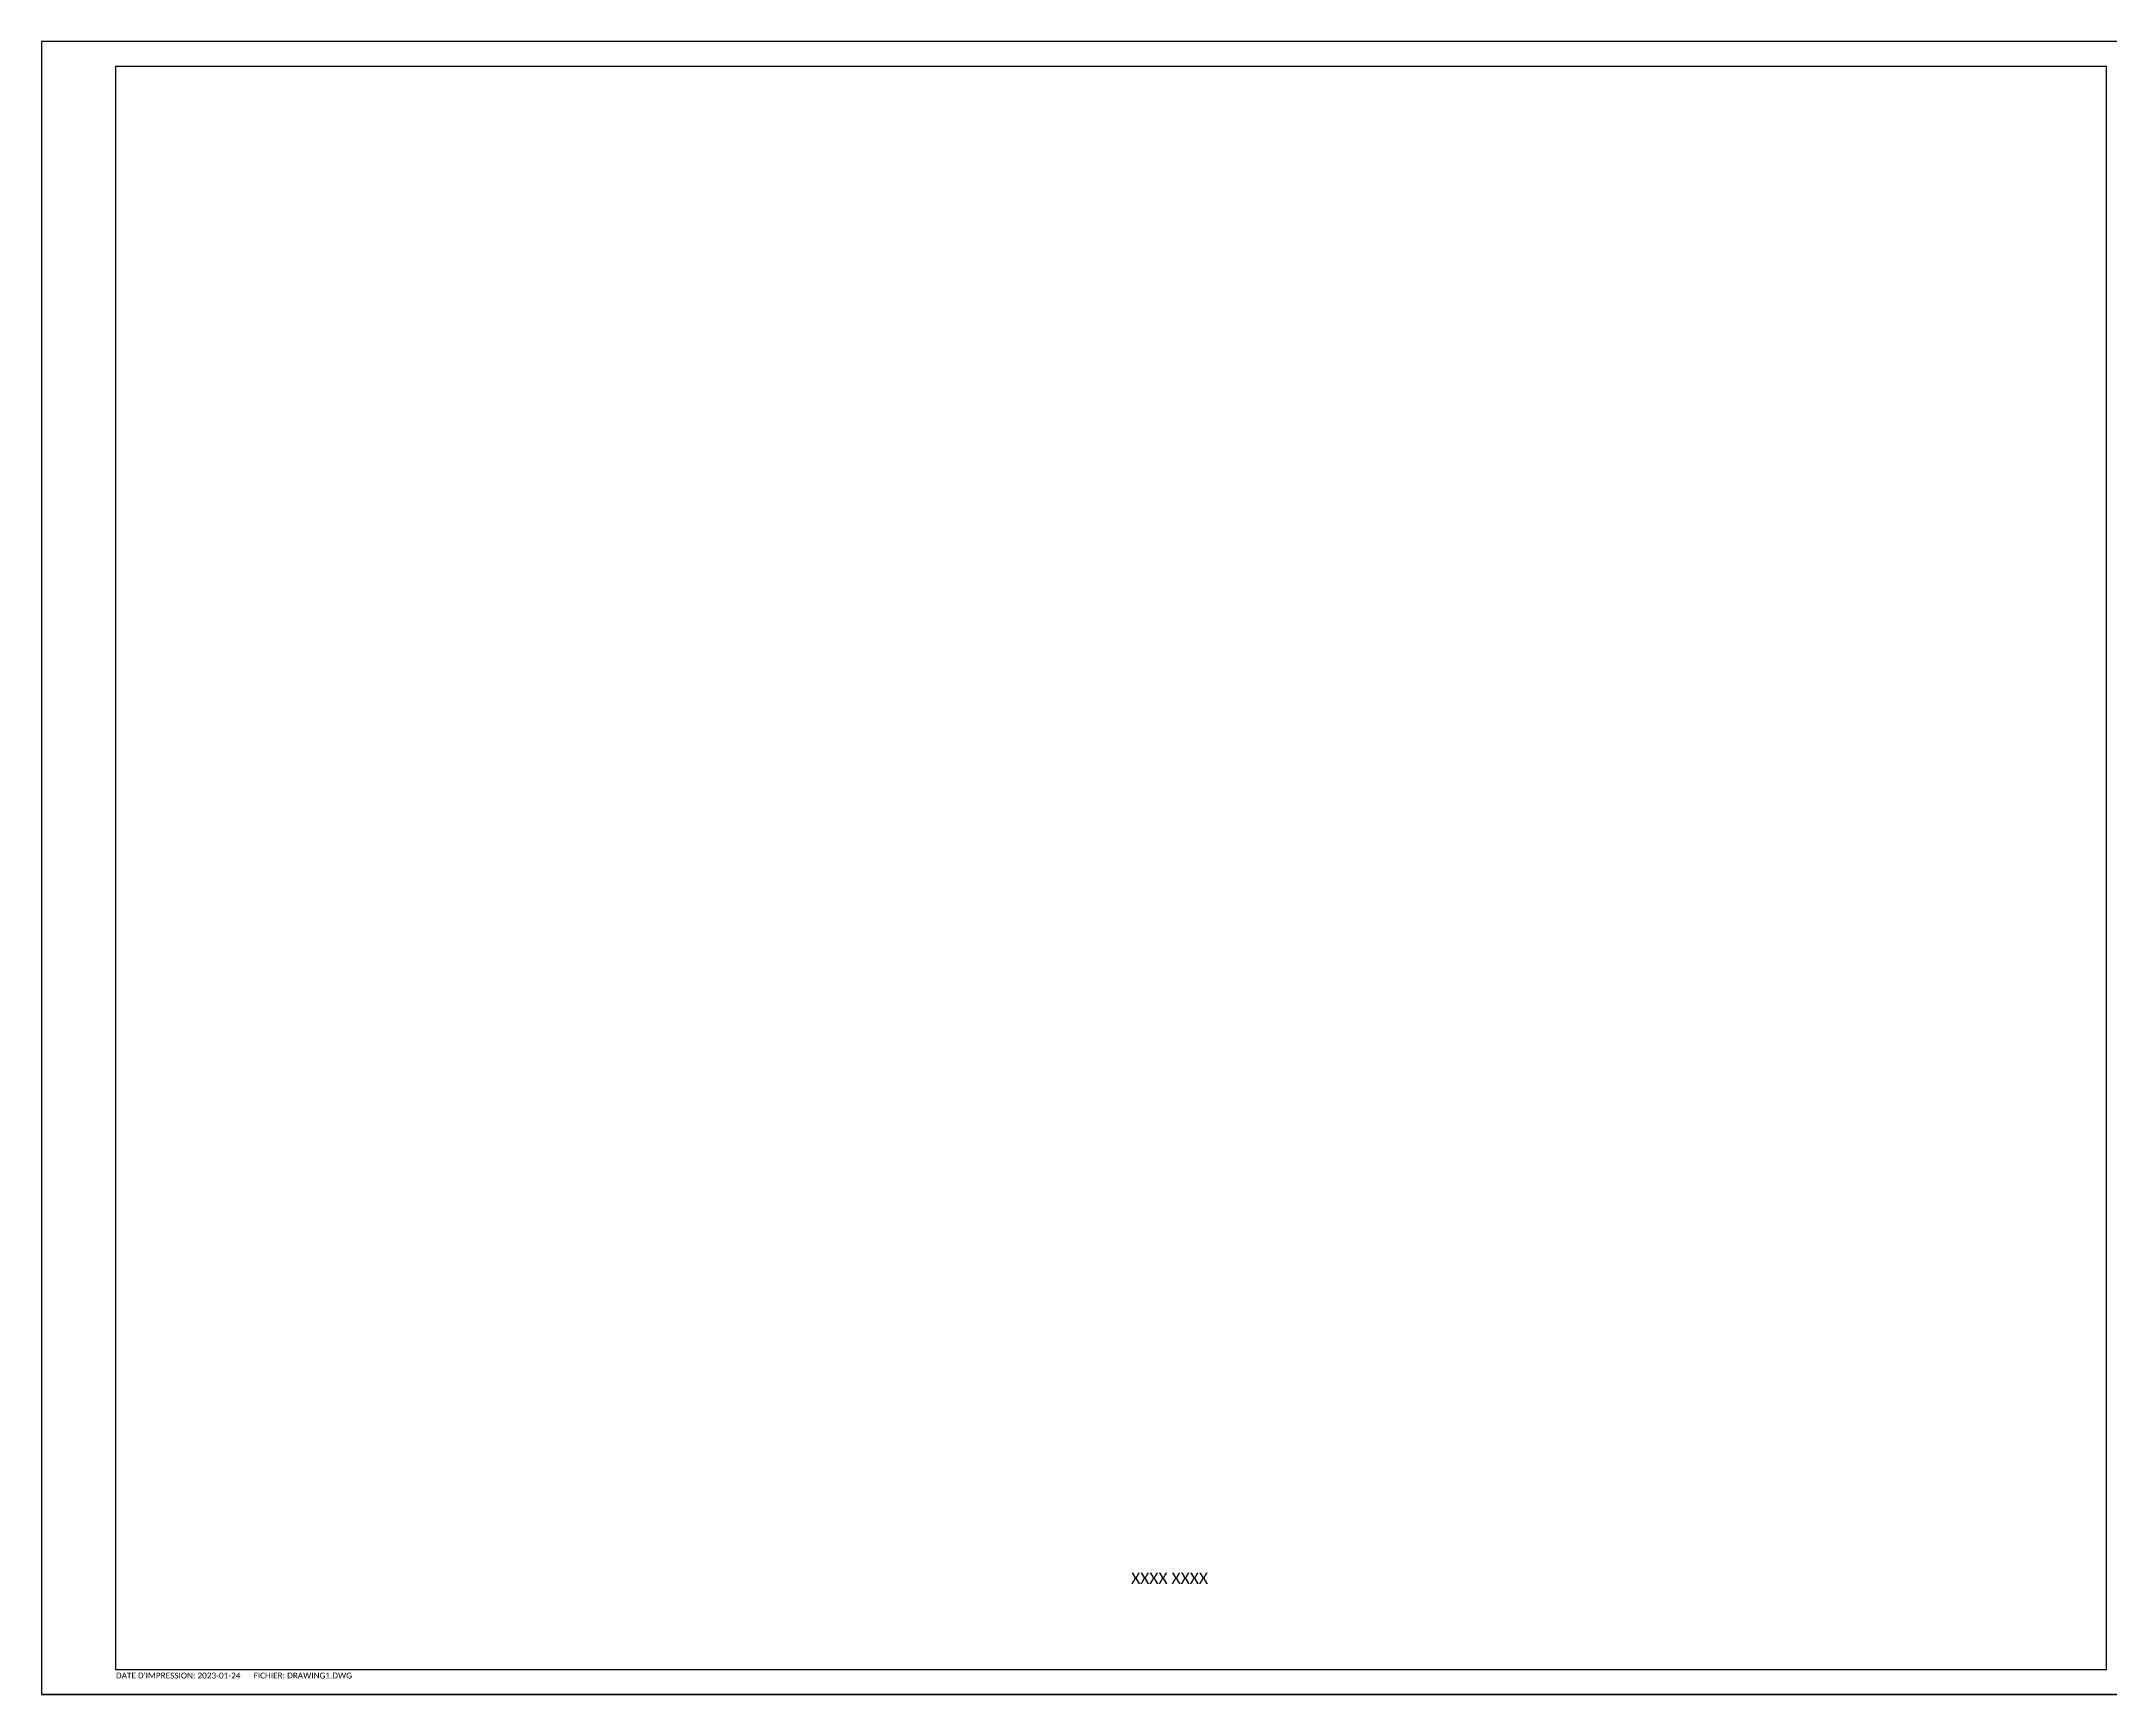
# Paper-space layout 'A1-IMPERIAL' of a CAD drawing. Header units: inches. Extents: x 0 to 46.5, y 0 to 23.4.
# Drawn here: x 0 to 29.27, y 0 to 23.39 of the extents above; entities that cross this region are included whole.
import ezdxf
from ezdxf.enums import TextEntityAlignment as Align

# ---------------------------------------------------------------- set-up
doc = ezdxf.new("R2010")
doc.units = ezdxf.units.IN
doc.header["$LTSCALE"] = 25
doc.header["$MEASUREMENT"] = 0
doc.layers.add('CARTOUCHE', color=7, linetype='Continuous')
doc.styles.add('Cartouche', font='calibri.ttf')

psp = doc.layouts.new('A1-IMPERIAL')

# ---------------------------------------------------------------- linework, layer by layer
at = {"layer": 'CARTOUCHE', "linetype": 'Continuous', "ltscale": 25}
psp.add_line((33.11, 23.386), (0, 23.386), dxfattribs=at)
at = {"layer": 'CARTOUCHE', "ltscale": 5}
psp.add_lwpolyline([(1.055, 23.034), (29.21, 23.034), (29.21, 0.352), (1.055, 0.352)], close=True, dxfattribs=at)
at = {"layer": 'Defpoints', "linetype": 'Continuous', "ltscale": 25}
psp.add_line((33.11, 0), (0, 0), dxfattribs=at)
at = {"layer": 'Defpoints'}
psp.add_lwpolyline([(0, 0), (33.11, 0), (33.11, 23.386), (0, 23.386)], close=True, dxfattribs=at)

# ---------------------------------------------------------------- texts
at = {"layer": 'CARTOUCHE', "linetype": 'Continuous', "ltscale": 25, "style": 'Cartouche'}
psp.add_text('XXXX XXXX', height=0.1594, dxfattribs=at).set_placement((15.961, 1.567), align=Align.CENTER)
at = {"layer": 'CARTOUCHE', "style": 'Cartouche'}
for s, p in [("DATE D'IMPRESSION: 2023-01-24 ", (1.055, 0.228)), ('FICHIER: DRAWING1.DWG ', (3.002, 0.228))]:
    psp.add_text(s, height=0.08354, dxfattribs=at).set_placement(p)

doc.saveas('drawing.dxf')
